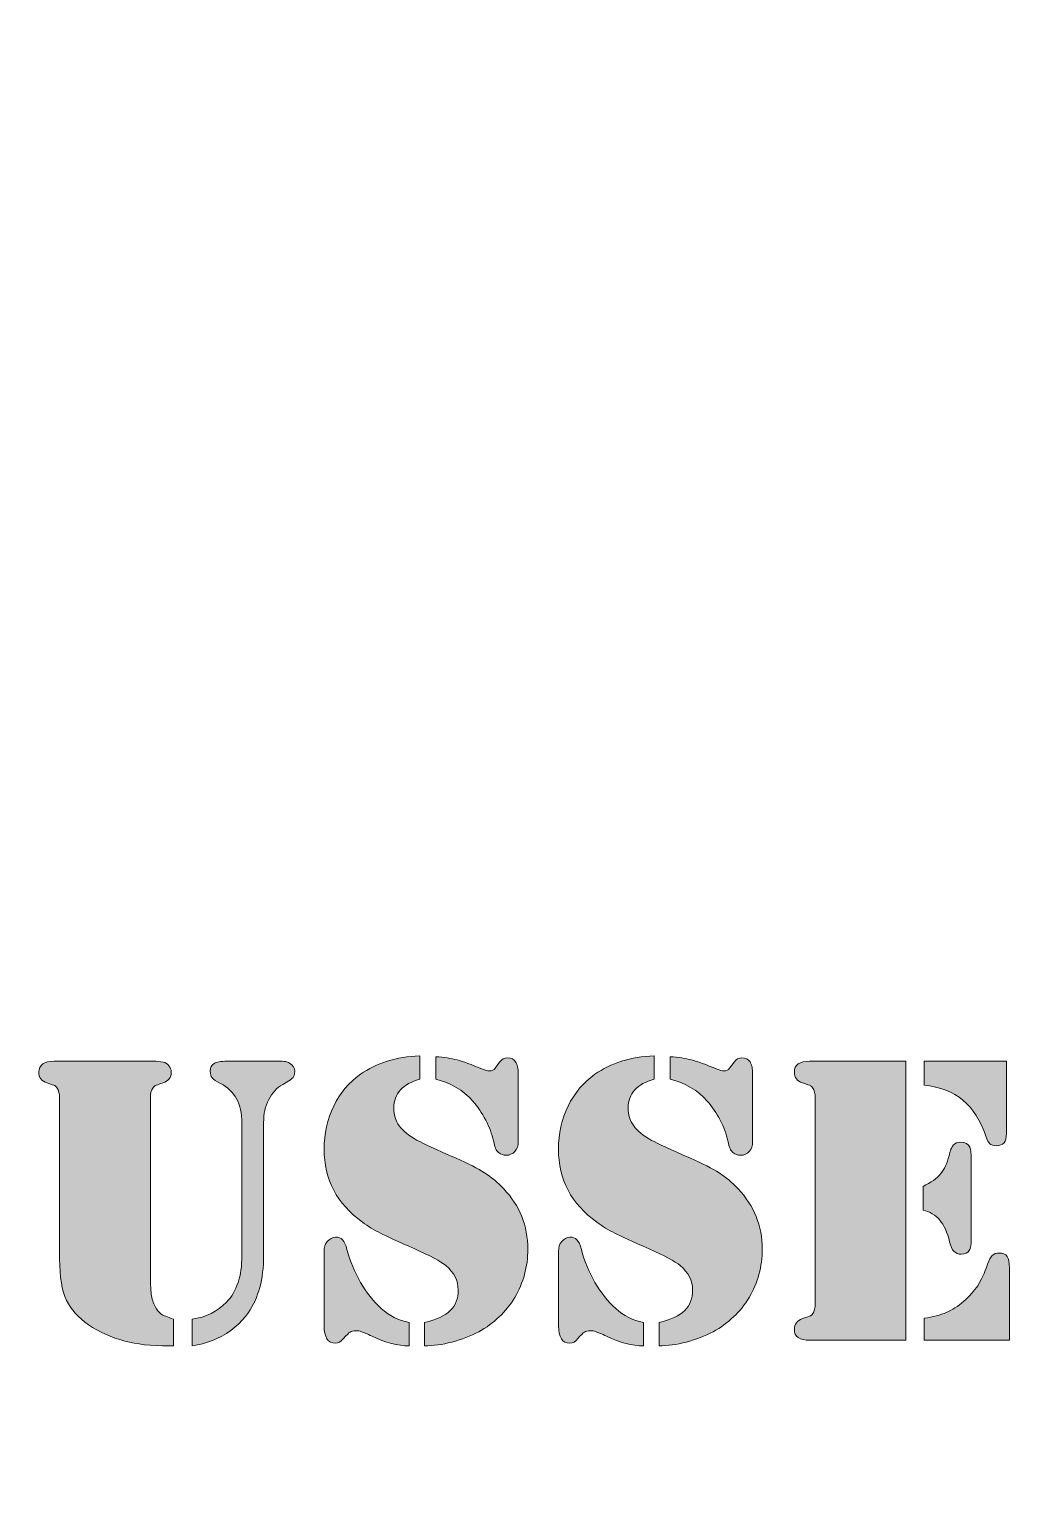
# Model space of a CAD drawing. Header units: inches. Extents: x 11 to 167, y -177 to -21.
# Drawn here: x 30.32 to 42.07, y -141.23 to -123.9 of the extents above; entities that cross this region are included whole.
import ezdxf

# ---------------------------------------------------------------- set-up
doc = ezdxf.new("R2010")
doc.units = ezdxf.units.IN
doc.header["$MEASUREMENT"] = 0
doc.layers.add('Layer 1', color=7, linetype='Continuous')
doc.layers.add('Layer 2', color=7, linetype='Continuous')

# ---------------------------------------------------------------- blocks, each defined once
blk = doc.blocks.new('block 8')
at = {"layer": 'Layer 2', "true_color": 0xffffff}
h = blk.add_hatch(color=7, dxfattribs=at)
h.dxf.hatch_style = 2
edge = h.paths.add_edge_path()
edge.add_spline(control_points=[(34.929, -136.009), (34.929, -136.009), (34.929, -136.286), (34.929, -136.286), (34.829, -136.313), (34.753, -136.356), (34.701, -136.413), (34.649, -136.47), (34.623, -136.54), (34.623, -136.624), (34.623, -136.704), (34.645, -136.774), (34.688, -136.835), (34.731, -136.895), (34.802, -136.953), (34.9, -137.007), (34.968, -137.044), (35.121, -137.115), (35.358, -137.219), (35.503, -137.282), (35.615, -137.339), (35.695, -137.389), (35.774, -137.44), (35.849, -137.503), (35.92, -137.579), (36.11, -137.778), (36.205, -138.015), (36.205, -138.29), (36.205, -138.497), (36.153, -138.687), (36.051, -138.859), (35.948, -139.031), (35.806, -139.166), (35.626, -139.264), (35.53, -139.316), (35.424, -139.356), (35.309, -139.386), (35.194, -139.416), (35.087, -139.431), (34.987, -139.431), (34.987, -139.431), (34.987, -139.156), (34.987, -139.156), (35.127, -139.122), (35.228, -139.075), (35.29, -139.015), (35.352, -138.954), (35.383, -138.873), (35.383, -138.77), (35.383, -138.662), (35.334, -138.567), (35.238, -138.485), (35.174, -138.432), (35.051, -138.366), (34.871, -138.288), (34.674, -138.201), (34.538, -138.139), (34.465, -138.102), (34.392, -138.065), (34.321, -138.022), (34.254, -137.972), (33.952, -137.756), (33.801, -137.469), (33.801, -137.111), (33.801, -136.927), (33.838, -136.758), (33.914, -136.603), (33.989, -136.448), (34.095, -136.323), (34.23, -136.228), (34.418, -136.096), (34.651, -136.023), (34.929, -136.009)], knot_values=[0, 0, 0, 0, 1, 1, 1, 2, 2, 2, 3, 3, 3, 4, 4, 4, 5, 5, 5, 6, 6, 6, 7, 7, 7, 8, 8, 8, 9, 9, 9, 10, 10, 10, 11, 11, 11, 12, 12, 12, 13, 13, 13, 14, 14, 14, 15, 15, 15, 16, 16, 16, 17, 17, 17, 18, 18, 18, 19, 19, 19, 20, 20, 20, 21, 21, 21, 22, 22, 22, 23, 23, 23, 24, 24, 24, 24], degree=3, periodic=1)
edge = h.paths.add_edge_path()
edge.add_spline(control_points=[(34.804, -139.156), (34.804, -139.156), (34.804, -139.431), (34.804, -139.431), (34.672, -139.431), (34.526, -139.393), (34.367, -139.317), (34.308, -139.29), (34.267, -139.272), (34.244, -139.264), (34.222, -139.256), (34.2, -139.252), (34.179, -139.252), (34.147, -139.252), (34.123, -139.257), (34.107, -139.268), (34.091, -139.278), (34.065, -139.305), (34.03, -139.346), (34.001, -139.382), (33.969, -139.399), (33.936, -139.399), (33.845, -139.399), (33.801, -139.33), (33.801, -139.192), (33.801, -139.192), (33.801, -138.314), (33.801, -138.314), (33.801, -138.269), (33.813, -138.231), (33.839, -138.2), (33.865, -138.168), (33.897, -138.152), (33.936, -138.15), (33.971, -138.148), (33.999, -138.158), (34.019, -138.18), (34.039, -138.202), (34.056, -138.24), (34.071, -138.295), (34.108, -138.433), (34.161, -138.562), (34.231, -138.683), (34.301, -138.804), (34.383, -138.906), (34.476, -138.989), (34.571, -139.076), (34.68, -139.132), (34.804, -139.156)], knot_values=[0, 0, 0, 0, 1, 1, 1, 2, 2, 2, 3, 3, 3, 4, 4, 4, 5, 5, 5, 6, 6, 6, 7, 7, 7, 8, 8, 8, 9, 9, 9, 10, 10, 10, 11, 11, 11, 12, 12, 12, 13, 13, 13, 14, 14, 14, 15, 15, 15, 16, 16, 16, 16], degree=3, periodic=1)
edge = h.paths.add_edge_path()
edge.add_spline(control_points=[(35.12, -136.286), (35.12, -136.286), (35.12, -136.021), (35.12, -136.021), (35.216, -136.027), (35.3, -136.04), (35.37, -136.058), (35.441, -136.076), (35.542, -136.113), (35.672, -136.168), (35.704, -136.181), (35.731, -136.187), (35.751, -136.187), (35.782, -136.187), (35.805, -136.177), (35.819, -136.156), (35.819, -136.156), (35.872, -136.086), (35.872, -136.086), (35.898, -136.051), (35.929, -136.033), (35.966, -136.033), (36.01, -136.033), (36.041, -136.049), (36.061, -136.08), (36.082, -136.111), (36.092, -136.161), (36.092, -136.228), (36.092, -136.228), (36.092, -137.024), (36.092, -137.024), (36.092, -137.071), (36.078, -137.109), (36.052, -137.139), (36.025, -137.168), (35.991, -137.183), (35.949, -137.183), (35.917, -137.183), (35.887, -137.173), (35.86, -137.152), (35.846, -137.139), (35.834, -137.123), (35.825, -137.105), (35.816, -137.086), (35.808, -137.055), (35.8, -137.012), (35.782, -136.933), (35.751, -136.852), (35.708, -136.768), (35.665, -136.685), (35.614, -136.61), (35.556, -136.544), (35.44, -136.414), (35.295, -136.328), (35.12, -136.286)], knot_values=[0, 0, 0, 0, 1, 1, 1, 2, 2, 2, 3, 3, 3, 4, 4, 4, 5, 5, 5, 6, 6, 6, 7, 7, 7, 8, 8, 8, 9, 9, 9, 10, 10, 10, 11, 11, 11, 12, 12, 12, 13, 13, 13, 14, 14, 14, 15, 15, 15, 16, 16, 16, 17, 17, 17, 18, 18, 18, 18], degree=3, periodic=1)
h = blk.add_hatch(color=7, dxfattribs=at)
h.dxf.hatch_style = 2
edge = h.paths.add_edge_path()
edge.add_spline(control_points=[(37.695, -136.009), (37.695, -136.009), (37.695, -136.286), (37.695, -136.286), (37.595, -136.313), (37.52, -136.356), (37.467, -136.413), (37.415, -136.47), (37.389, -136.54), (37.389, -136.624), (37.389, -136.704), (37.411, -136.774), (37.454, -136.835), (37.497, -136.895), (37.568, -136.953), (37.666, -137.007), (37.734, -137.044), (37.887, -137.115), (38.124, -137.219), (38.269, -137.282), (38.381, -137.339), (38.461, -137.389), (38.54, -137.44), (38.616, -137.503), (38.686, -137.579), (38.876, -137.778), (38.971, -138.015), (38.971, -138.29), (38.971, -138.497), (38.919, -138.687), (38.817, -138.859), (38.714, -139.031), (38.572, -139.166), (38.392, -139.264), (38.296, -139.316), (38.19, -139.356), (38.075, -139.386), (37.96, -139.416), (37.853, -139.431), (37.753, -139.431), (37.753, -139.431), (37.753, -139.156), (37.753, -139.156), (37.893, -139.122), (37.994, -139.075), (38.056, -139.015), (38.118, -138.954), (38.149, -138.873), (38.149, -138.77), (38.149, -138.662), (38.1, -138.567), (38.004, -138.485), (37.94, -138.432), (37.817, -138.366), (37.637, -138.288), (37.44, -138.201), (37.304, -138.139), (37.231, -138.102), (37.158, -138.065), (37.087, -138.022), (37.02, -137.972), (36.718, -137.756), (36.567, -137.469), (36.567, -137.111), (36.567, -136.927), (36.604, -136.758), (36.68, -136.603), (36.756, -136.448), (36.861, -136.323), (36.996, -136.228), (37.184, -136.096), (37.417, -136.023), (37.695, -136.009)], knot_values=[0, 0, 0, 0, 1, 1, 1, 2, 2, 2, 3, 3, 3, 4, 4, 4, 5, 5, 5, 6, 6, 6, 7, 7, 7, 8, 8, 8, 9, 9, 9, 10, 10, 10, 11, 11, 11, 12, 12, 12, 13, 13, 13, 14, 14, 14, 15, 15, 15, 16, 16, 16, 17, 17, 17, 18, 18, 18, 19, 19, 19, 20, 20, 20, 21, 21, 21, 22, 22, 22, 23, 23, 23, 24, 24, 24, 24], degree=3, periodic=1)
edge = h.paths.add_edge_path()
edge.add_spline(control_points=[(37.57, -139.156), (37.57, -139.156), (37.57, -139.431), (37.57, -139.431), (37.438, -139.431), (37.292, -139.393), (37.133, -139.317), (37.074, -139.29), (37.033, -139.272), (37.01, -139.264), (36.988, -139.256), (36.966, -139.252), (36.945, -139.252), (36.913, -139.252), (36.889, -139.257), (36.873, -139.268), (36.857, -139.278), (36.831, -139.305), (36.796, -139.346), (36.767, -139.382), (36.735, -139.399), (36.702, -139.399), (36.612, -139.399), (36.567, -139.33), (36.567, -139.192), (36.567, -139.192), (36.567, -138.314), (36.567, -138.314), (36.567, -138.269), (36.58, -138.231), (36.605, -138.2), (36.631, -138.168), (36.663, -138.152), (36.702, -138.15), (36.737, -138.148), (36.765, -138.158), (36.785, -138.18), (36.805, -138.202), (36.822, -138.24), (36.837, -138.295), (36.874, -138.433), (36.927, -138.562), (36.997, -138.683), (37.067, -138.804), (37.149, -138.906), (37.242, -138.989), (37.337, -139.076), (37.446, -139.132), (37.57, -139.156)], knot_values=[0, 0, 0, 0, 1, 1, 1, 2, 2, 2, 3, 3, 3, 4, 4, 4, 5, 5, 5, 6, 6, 6, 7, 7, 7, 8, 8, 8, 9, 9, 9, 10, 10, 10, 11, 11, 11, 12, 12, 12, 13, 13, 13, 14, 14, 14, 15, 15, 15, 16, 16, 16, 16], degree=3, periodic=1)
edge = h.paths.add_edge_path()
edge.add_spline(control_points=[(37.886, -136.286), (37.886, -136.286), (37.886, -136.021), (37.886, -136.021), (37.982, -136.027), (38.066, -136.04), (38.137, -136.058), (38.207, -136.076), (38.308, -136.113), (38.438, -136.168), (38.47, -136.181), (38.497, -136.187), (38.518, -136.187), (38.548, -136.187), (38.571, -136.177), (38.585, -136.156), (38.585, -136.156), (38.638, -136.086), (38.638, -136.086), (38.664, -136.051), (38.695, -136.033), (38.732, -136.033), (38.776, -136.033), (38.807, -136.049), (38.827, -136.08), (38.848, -136.111), (38.858, -136.161), (38.858, -136.228), (38.858, -136.228), (38.858, -137.024), (38.858, -137.024), (38.858, -137.071), (38.844, -137.109), (38.818, -137.139), (38.791, -137.168), (38.757, -137.183), (38.715, -137.183), (38.683, -137.183), (38.653, -137.173), (38.626, -137.152), (38.612, -137.139), (38.6, -137.123), (38.591, -137.105), (38.582, -137.086), (38.574, -137.055), (38.566, -137.012), (38.548, -136.933), (38.518, -136.852), (38.474, -136.768), (38.431, -136.685), (38.38, -136.61), (38.322, -136.544), (38.206, -136.414), (38.061, -136.328), (37.886, -136.286)], knot_values=[0, 0, 0, 0, 1, 1, 1, 2, 2, 2, 3, 3, 3, 4, 4, 4, 5, 5, 5, 6, 6, 6, 7, 7, 7, 8, 8, 8, 9, 9, 9, 10, 10, 10, 11, 11, 11, 12, 12, 12, 13, 13, 13, 14, 14, 14, 15, 15, 15, 16, 16, 16, 17, 17, 17, 18, 18, 18, 18], degree=3, periodic=1)
h = blk.add_hatch(color=7, dxfattribs=at)
h.dxf.hatch_style = 2
edge = h.paths.add_edge_path()
edge.add_spline(control_points=[(30.68, -138.403), (30.68, -138.403), (30.68, -136.513), (30.68, -136.513), (30.68, -136.456), (30.67, -136.415), (30.651, -136.39), (30.641, -136.375), (30.632, -136.366), (30.623, -136.362), (30.614, -136.358), (30.583, -136.347), (30.53, -136.329), (30.466, -136.309), (30.434, -136.266), (30.434, -136.202), (30.434, -136.16), (30.45, -136.128), (30.481, -136.106), (30.512, -136.085), (30.557, -136.074), (30.615, -136.074), (30.615, -136.074), (30.678, -136.074), (30.678, -136.074), (30.678, -136.074), (31.753, -136.074), (31.753, -136.074), (31.753, -136.074), (31.816, -136.074), (31.816, -136.074), (31.816, -136.074), (31.903, -136.083), (31.903, -136.083), (31.93, -136.092), (31.952, -136.106), (31.97, -136.127), (31.988, -136.148), (31.997, -136.173), (31.997, -136.202), (31.997, -136.266), (31.964, -136.309), (31.9, -136.329), (31.847, -136.347), (31.816, -136.358), (31.807, -136.362), (31.799, -136.366), (31.789, -136.375), (31.78, -136.39), (31.76, -136.415), (31.751, -136.456), (31.751, -136.513), (31.751, -136.513), (31.751, -138.536), (31.751, -138.536), (31.751, -138.673), (31.754, -138.768), (31.762, -138.822), (31.769, -138.876), (31.784, -138.924), (31.806, -138.968), (31.827, -139.008), (31.85, -139.037), (31.876, -139.054), (31.902, -139.072), (31.951, -139.092), (32.023, -139.115), (32.023, -139.115), (32.023, -139.431), (32.023, -139.431), (32.023, -139.431), (31.97, -139.431), (31.97, -139.431), (31.761, -139.431), (31.588, -139.412), (31.449, -139.375), (31.287, -139.332), (31.145, -139.267), (31.022, -139.182), (30.9, -139.097), (30.813, -139.001), (30.762, -138.895), (30.707, -138.783), (30.68, -138.619), (30.68, -138.403)], knot_values=[0, 0, 0, 0, 1, 1, 1, 2, 2, 2, 3, 3, 3, 4, 4, 4, 5, 5, 5, 6, 6, 6, 7, 7, 7, 8, 8, 8, 9, 9, 9, 10, 10, 10, 11, 11, 11, 12, 12, 12, 13, 13, 13, 14, 14, 14, 15, 15, 15, 16, 16, 16, 17, 17, 17, 18, 18, 18, 19, 19, 19, 20, 20, 20, 21, 21, 21, 22, 22, 22, 23, 23, 23, 24, 24, 24, 25, 25, 25, 26, 26, 26, 27, 27, 27, 28, 28, 28, 28], degree=3, periodic=1)
edge = h.paths.add_edge_path()
edge.add_spline(control_points=[(32.245, -139.431), (32.245, -139.431), (32.245, -139.115), (32.245, -139.115), (32.406, -139.094), (32.54, -139.028), (32.648, -138.917), (32.77, -138.79), (32.831, -138.608), (32.831, -138.37), (32.831, -138.37), (32.831, -136.797), (32.831, -136.797), (32.831, -136.577), (32.747, -136.423), (32.578, -136.337), (32.528, -136.311), (32.496, -136.289), (32.48, -136.27), (32.465, -136.252), (32.457, -136.225), (32.457, -136.189), (32.457, -136.148), (32.473, -136.118), (32.503, -136.1), (32.534, -136.083), (32.584, -136.074), (32.653, -136.074), (32.653, -136.074), (33.243, -136.074), (33.243, -136.074), (33.293, -136.074), (33.327, -136.075), (33.344, -136.077), (33.36, -136.08), (33.377, -136.086), (33.393, -136.095), (33.435, -136.12), (33.456, -136.153), (33.456, -136.194), (33.456, -136.23), (33.443, -136.259), (33.417, -136.283), (33.409, -136.292), (33.375, -136.313), (33.313, -136.349), (33.243, -136.387), (33.187, -136.446), (33.147, -136.526), (33.107, -136.606), (33.087, -136.696), (33.087, -136.797), (33.087, -136.797), (33.087, -138.372), (33.087, -138.372), (33.087, -138.642), (33.027, -138.864), (32.908, -139.038), (32.821, -139.166), (32.697, -139.269), (32.534, -139.346), (32.454, -139.385), (32.358, -139.413), (32.245, -139.431)], knot_values=[0, 0, 0, 0, 1, 1, 1, 2, 2, 2, 3, 3, 3, 4, 4, 4, 5, 5, 5, 6, 6, 6, 7, 7, 7, 8, 8, 8, 9, 9, 9, 10, 10, 10, 11, 11, 11, 12, 12, 12, 13, 13, 13, 14, 14, 14, 15, 15, 15, 16, 16, 16, 17, 17, 17, 18, 18, 18, 19, 19, 19, 20, 20, 20, 21, 21, 21, 21], degree=3, periodic=1)
h = blk.add_hatch(color=7, dxfattribs=at)
h.dxf.hatch_style = 2
edge = h.paths.add_edge_path()
edge.add_spline(control_points=[(40.666, -136.074), (40.666, -136.074), (40.666, -139.365), (40.666, -139.365), (40.666, -139.365), (39.593, -139.365), (39.593, -139.365), (39.593, -139.365), (39.53, -139.365), (39.53, -139.365), (39.473, -139.365), (39.428, -139.354), (39.397, -139.333), (39.365, -139.311), (39.35, -139.28), (39.35, -139.24), (39.35, -139.174), (39.382, -139.131), (39.446, -139.11), (39.499, -139.092), (39.53, -139.081), (39.539, -139.077), (39.548, -139.073), (39.557, -139.064), (39.567, -139.05), (39.586, -139.024), (39.596, -138.983), (39.596, -138.927), (39.596, -138.927), (39.596, -136.513), (39.596, -136.513), (39.596, -136.456), (39.586, -136.415), (39.567, -136.39), (39.557, -136.375), (39.548, -136.366), (39.539, -136.362), (39.53, -136.358), (39.499, -136.347), (39.446, -136.329), (39.382, -136.309), (39.35, -136.265), (39.35, -136.199), (39.35, -136.159), (39.365, -136.128), (39.397, -136.106), (39.428, -136.085), (39.473, -136.074), (39.53, -136.074), (39.53, -136.074), (39.593, -136.074), (39.593, -136.074), (39.593, -136.074), (40.666, -136.074), (40.666, -136.074)], knot_values=[0, 0, 0, 0, 1, 1, 1, 2, 2, 2, 3, 3, 3, 4, 4, 4, 5, 5, 5, 6, 6, 6, 7, 7, 7, 8, 8, 8, 9, 9, 9, 10, 10, 10, 11, 11, 11, 12, 12, 12, 13, 13, 13, 14, 14, 14, 15, 15, 15, 16, 16, 16, 17, 17, 17, 18, 18, 18, 18], degree=3, periodic=1)
edge = h.paths.add_edge_path()
edge.add_spline(control_points=[(40.869, -137.829), (40.869, -137.829), (40.869, -137.55), (40.869, -137.55), (40.962, -137.505), (41.031, -137.456), (41.076, -137.402), (41.121, -137.349), (41.154, -137.279), (41.175, -137.19), (41.188, -137.129), (41.205, -137.087), (41.226, -137.064), (41.247, -137.04), (41.276, -137.029), (41.315, -137.029), (41.366, -137.029), (41.402, -137.049), (41.421, -137.089), (41.432, -137.11), (41.438, -137.158), (41.438, -137.231), (41.438, -137.231), (41.438, -138.15), (41.438, -138.15), (41.438, -138.225), (41.43, -138.278), (41.413, -138.307), (41.396, -138.336), (41.365, -138.35), (41.32, -138.35), (41.283, -138.35), (41.254, -138.339), (41.233, -138.316), (41.212, -138.294), (41.195, -138.256), (41.182, -138.203), (41.155, -138.092), (41.116, -138.007), (41.065, -137.947), (41.015, -137.888), (40.949, -137.849), (40.869, -137.829)], knot_values=[0, 0, 0, 0, 1, 1, 1, 2, 2, 2, 3, 3, 3, 4, 4, 4, 5, 5, 5, 6, 6, 6, 7, 7, 7, 8, 8, 8, 9, 9, 9, 10, 10, 10, 11, 11, 11, 12, 12, 12, 13, 13, 13, 14, 14, 14, 14], degree=3, periodic=1)
edge = h.paths.add_edge_path()
edge.add_spline(control_points=[(40.881, -136.074), (40.881, -136.074), (41.853, -136.074), (41.853, -136.074), (41.853, -136.074), (41.853, -136.927), (41.853, -136.927), (41.853, -136.977), (41.843, -137.014), (41.824, -137.036), (41.805, -137.059), (41.774, -137.07), (41.732, -137.07), (41.697, -137.07), (41.671, -137.062), (41.655, -137.048), (41.639, -137.033), (41.624, -137.004), (41.609, -136.959), (41.548, -136.772), (41.458, -136.63), (41.34, -136.532), (41.222, -136.434), (41.069, -136.375), (40.881, -136.356), (40.881, -136.356), (40.881, -136.074), (40.881, -136.074)], knot_values=[0, 0, 0, 0, 1, 1, 1, 2, 2, 2, 3, 3, 3, 4, 4, 4, 5, 5, 5, 6, 6, 6, 7, 7, 7, 8, 8, 8, 9, 9, 9, 9], degree=3, periodic=1)
edge = h.paths.add_edge_path()
edge.add_spline(control_points=[(40.883, -139.365), (40.883, -139.365), (40.883, -139.105), (40.883, -139.105), (40.988, -139.089), (41.074, -139.066), (41.143, -139.038), (41.211, -139.009), (41.28, -138.964), (41.349, -138.905), (41.418, -138.845), (41.473, -138.784), (41.514, -138.721), (41.555, -138.657), (41.594, -138.573), (41.631, -138.468), (41.649, -138.417), (41.667, -138.382), (41.686, -138.364), (41.706, -138.345), (41.732, -138.336), (41.766, -138.336), (41.811, -138.336), (41.842, -138.349), (41.86, -138.375), (41.878, -138.402), (41.887, -138.448), (41.887, -138.514), (41.887, -138.514), (41.887, -139.365), (41.887, -139.365), (41.887, -139.365), (40.883, -139.365), (40.883, -139.365)], knot_values=[0, 0, 0, 0, 1, 1, 1, 2, 2, 2, 3, 3, 3, 4, 4, 4, 5, 5, 5, 6, 6, 6, 7, 7, 7, 8, 8, 8, 9, 9, 9, 10, 10, 10, 11, 11, 11, 11], degree=3, periodic=1)
at = {"layer": 'Layer 2', "lineweight": 0}
for points, knots in [([(34.929, -136.009), (34.929, -136.009), (34.929, -136.286), (34.929, -136.286), (34.829, -136.313), (34.753, -136.356), (34.701, -136.413), (34.649, -136.47), (34.623, -136.54), (34.623, -136.624), (34.623, -136.704), (34.645, -136.774), (34.688, -136.835), (34.731, -136.895), (34.802, -136.953), (34.9, -137.007), (34.968, -137.044), (35.121, -137.115), (35.358, -137.219), (35.503, -137.282), (35.615, -137.339), (35.695, -137.389), (35.774, -137.44), (35.849, -137.503), (35.92, -137.579), (36.11, -137.778), (36.205, -138.015), (36.205, -138.29), (36.205, -138.497), (36.153, -138.687), (36.051, -138.859), (35.948, -139.031), (35.806, -139.166), (35.626, -139.264), (35.53, -139.316), (35.424, -139.356), (35.309, -139.386), (35.194, -139.416), (35.087, -139.431), (34.987, -139.431), (34.987, -139.431), (34.987, -139.156), (34.987, -139.156), (35.127, -139.122), (35.228, -139.075), (35.29, -139.015), (35.352, -138.954), (35.383, -138.873), (35.383, -138.77), (35.383, -138.662), (35.334, -138.567), (35.238, -138.485), (35.174, -138.432), (35.051, -138.366), (34.871, -138.288), (34.674, -138.201), (34.538, -138.139), (34.465, -138.102), (34.392, -138.065), (34.321, -138.022), (34.254, -137.972), (33.952, -137.756), (33.801, -137.469), (33.801, -137.111), (33.801, -136.927), (33.838, -136.758), (33.914, -136.603), (33.989, -136.448), (34.095, -136.323), (34.23, -136.228), (34.418, -136.096), (34.651, -136.023), (34.929, -136.009)], [0, 0, 0, 0, 1, 1, 1, 2, 2, 2, 3, 3, 3, 4, 4, 4, 5, 5, 5, 6, 6, 6, 7, 7, 7, 8, 8, 8, 9, 9, 9, 10, 10, 10, 11, 11, 11, 12, 12, 12, 13, 13, 13, 14, 14, 14, 15, 15, 15, 16, 16, 16, 17, 17, 17, 18, 18, 18, 19, 19, 19, 20, 20, 20, 21, 21, 21, 22, 22, 22, 23, 23, 23, 24, 24, 24, 24]), ([(35.12, -136.286), (35.12, -136.286), (35.12, -136.021), (35.12, -136.021), (35.216, -136.027), (35.3, -136.04), (35.37, -136.058), (35.441, -136.076), (35.542, -136.113), (35.672, -136.168), (35.704, -136.181), (35.731, -136.187), (35.751, -136.187), (35.782, -136.187), (35.805, -136.177), (35.819, -136.156), (35.819, -136.156), (35.872, -136.086), (35.872, -136.086), (35.898, -136.051), (35.929, -136.033), (35.966, -136.033), (36.01, -136.033), (36.041, -136.049), (36.061, -136.08), (36.082, -136.111), (36.092, -136.161), (36.092, -136.228), (36.092, -136.228), (36.092, -137.024), (36.092, -137.024), (36.092, -137.071), (36.078, -137.109), (36.052, -137.139), (36.025, -137.168), (35.991, -137.183), (35.949, -137.183), (35.917, -137.183), (35.887, -137.173), (35.86, -137.152), (35.846, -137.139), (35.834, -137.123), (35.825, -137.105), (35.816, -137.086), (35.808, -137.055), (35.8, -137.012), (35.782, -136.933), (35.751, -136.852), (35.708, -136.768), (35.665, -136.685), (35.614, -136.61), (35.556, -136.544), (35.44, -136.414), (35.295, -136.328), (35.12, -136.286)], [0, 0, 0, 0, 1, 1, 1, 2, 2, 2, 3, 3, 3, 4, 4, 4, 5, 5, 5, 6, 6, 6, 7, 7, 7, 8, 8, 8, 9, 9, 9, 10, 10, 10, 11, 11, 11, 12, 12, 12, 13, 13, 13, 14, 14, 14, 15, 15, 15, 16, 16, 16, 17, 17, 17, 18, 18, 18, 18]), ([(37.695, -136.009), (37.695, -136.009), (37.695, -136.286), (37.695, -136.286), (37.595, -136.313), (37.52, -136.356), (37.467, -136.413), (37.415, -136.47), (37.389, -136.54), (37.389, -136.624), (37.389, -136.704), (37.411, -136.774), (37.454, -136.835), (37.497, -136.895), (37.568, -136.953), (37.666, -137.007), (37.734, -137.044), (37.887, -137.115), (38.124, -137.219), (38.269, -137.282), (38.381, -137.339), (38.461, -137.389), (38.54, -137.44), (38.616, -137.503), (38.686, -137.579), (38.876, -137.778), (38.971, -138.015), (38.971, -138.29), (38.971, -138.497), (38.919, -138.687), (38.817, -138.859), (38.714, -139.031), (38.572, -139.166), (38.392, -139.264), (38.296, -139.316), (38.19, -139.356), (38.075, -139.386), (37.96, -139.416), (37.853, -139.431), (37.753, -139.431), (37.753, -139.431), (37.753, -139.156), (37.753, -139.156), (37.893, -139.122), (37.994, -139.075), (38.056, -139.015), (38.118, -138.954), (38.149, -138.873), (38.149, -138.77), (38.149, -138.662), (38.1, -138.567), (38.004, -138.485), (37.94, -138.432), (37.817, -138.366), (37.637, -138.288), (37.44, -138.201), (37.304, -138.139), (37.231, -138.102), (37.158, -138.065), (37.087, -138.022), (37.02, -137.972), (36.718, -137.756), (36.567, -137.469), (36.567, -137.111), (36.567, -136.927), (36.604, -136.758), (36.68, -136.603), (36.756, -136.448), (36.861, -136.323), (36.996, -136.228), (37.184, -136.096), (37.417, -136.023), (37.695, -136.009)], [0, 0, 0, 0, 1, 1, 1, 2, 2, 2, 3, 3, 3, 4, 4, 4, 5, 5, 5, 6, 6, 6, 7, 7, 7, 8, 8, 8, 9, 9, 9, 10, 10, 10, 11, 11, 11, 12, 12, 12, 13, 13, 13, 14, 14, 14, 15, 15, 15, 16, 16, 16, 17, 17, 17, 18, 18, 18, 19, 19, 19, 20, 20, 20, 21, 21, 21, 22, 22, 22, 23, 23, 23, 24, 24, 24, 24]), ([(37.886, -136.286), (37.886, -136.286), (37.886, -136.021), (37.886, -136.021), (37.982, -136.027), (38.066, -136.04), (38.137, -136.058), (38.207, -136.076), (38.308, -136.113), (38.438, -136.168), (38.47, -136.181), (38.497, -136.187), (38.518, -136.187), (38.548, -136.187), (38.571, -136.177), (38.585, -136.156), (38.585, -136.156), (38.638, -136.086), (38.638, -136.086), (38.664, -136.051), (38.695, -136.033), (38.732, -136.033), (38.776, -136.033), (38.807, -136.049), (38.827, -136.08), (38.848, -136.111), (38.858, -136.161), (38.858, -136.228), (38.858, -136.228), (38.858, -137.024), (38.858, -137.024), (38.858, -137.071), (38.844, -137.109), (38.818, -137.139), (38.791, -137.168), (38.757, -137.183), (38.715, -137.183), (38.683, -137.183), (38.653, -137.173), (38.626, -137.152), (38.612, -137.139), (38.6, -137.123), (38.591, -137.105), (38.582, -137.086), (38.574, -137.055), (38.566, -137.012), (38.548, -136.933), (38.518, -136.852), (38.474, -136.768), (38.431, -136.685), (38.38, -136.61), (38.322, -136.544), (38.206, -136.414), (38.061, -136.328), (37.886, -136.286)], [0, 0, 0, 0, 1, 1, 1, 2, 2, 2, 3, 3, 3, 4, 4, 4, 5, 5, 5, 6, 6, 6, 7, 7, 7, 8, 8, 8, 9, 9, 9, 10, 10, 10, 11, 11, 11, 12, 12, 12, 13, 13, 13, 14, 14, 14, 15, 15, 15, 16, 16, 16, 17, 17, 17, 18, 18, 18, 18]), ([(30.68, -138.403), (30.68, -138.403), (30.68, -136.513), (30.68, -136.513), (30.68, -136.456), (30.67, -136.415), (30.651, -136.39), (30.641, -136.375), (30.632, -136.366), (30.623, -136.362), (30.614, -136.358), (30.583, -136.347), (30.53, -136.329), (30.466, -136.309), (30.434, -136.266), (30.434, -136.202), (30.434, -136.16), (30.45, -136.128), (30.481, -136.106), (30.512, -136.085), (30.557, -136.074), (30.615, -136.074), (30.615, -136.074), (30.678, -136.074), (30.678, -136.074), (30.678, -136.074), (31.753, -136.074), (31.753, -136.074), (31.753, -136.074), (31.816, -136.074), (31.816, -136.074), (31.816, -136.074), (31.903, -136.083), (31.903, -136.083), (31.93, -136.092), (31.952, -136.106), (31.97, -136.127), (31.988, -136.148), (31.997, -136.173), (31.997, -136.202), (31.997, -136.266), (31.964, -136.309), (31.9, -136.329), (31.847, -136.347), (31.816, -136.358), (31.807, -136.362), (31.799, -136.366), (31.789, -136.375), (31.78, -136.39), (31.76, -136.415), (31.751, -136.456), (31.751, -136.513), (31.751, -136.513), (31.751, -138.536), (31.751, -138.536), (31.751, -138.673), (31.754, -138.768), (31.762, -138.822), (31.769, -138.876), (31.784, -138.924), (31.806, -138.968), (31.827, -139.008), (31.85, -139.037), (31.876, -139.054), (31.902, -139.072), (31.951, -139.092), (32.023, -139.115), (32.023, -139.115), (32.023, -139.431), (32.023, -139.431), (32.023, -139.431), (31.97, -139.431), (31.97, -139.431), (31.761, -139.431), (31.588, -139.412), (31.449, -139.375), (31.287, -139.332), (31.145, -139.267), (31.022, -139.182), (30.9, -139.097), (30.813, -139.001), (30.762, -138.895), (30.707, -138.783), (30.68, -138.619), (30.68, -138.403)], [0, 0, 0, 0, 1, 1, 1, 2, 2, 2, 3, 3, 3, 4, 4, 4, 5, 5, 5, 6, 6, 6, 7, 7, 7, 8, 8, 8, 9, 9, 9, 10, 10, 10, 11, 11, 11, 12, 12, 12, 13, 13, 13, 14, 14, 14, 15, 15, 15, 16, 16, 16, 17, 17, 17, 18, 18, 18, 19, 19, 19, 20, 20, 20, 21, 21, 21, 22, 22, 22, 23, 23, 23, 24, 24, 24, 25, 25, 25, 26, 26, 26, 27, 27, 27, 28, 28, 28, 28]), ([(32.245, -139.431), (32.245, -139.431), (32.245, -139.115), (32.245, -139.115), (32.406, -139.094), (32.54, -139.028), (32.648, -138.917), (32.77, -138.79), (32.831, -138.608), (32.831, -138.37), (32.831, -138.37), (32.831, -136.797), (32.831, -136.797), (32.831, -136.577), (32.747, -136.423), (32.578, -136.337), (32.528, -136.311), (32.496, -136.289), (32.48, -136.27), (32.465, -136.252), (32.457, -136.225), (32.457, -136.189), (32.457, -136.148), (32.473, -136.118), (32.503, -136.1), (32.534, -136.083), (32.584, -136.074), (32.653, -136.074), (32.653, -136.074), (33.243, -136.074), (33.243, -136.074), (33.293, -136.074), (33.327, -136.075), (33.344, -136.077), (33.36, -136.08), (33.377, -136.086), (33.393, -136.095), (33.435, -136.12), (33.456, -136.153), (33.456, -136.194), (33.456, -136.23), (33.443, -136.259), (33.417, -136.283), (33.409, -136.292), (33.375, -136.313), (33.313, -136.349), (33.243, -136.387), (33.187, -136.446), (33.147, -136.526), (33.107, -136.606), (33.087, -136.696), (33.087, -136.797), (33.087, -136.797), (33.087, -138.372), (33.087, -138.372), (33.087, -138.642), (33.027, -138.864), (32.908, -139.038), (32.821, -139.166), (32.697, -139.269), (32.534, -139.346), (32.454, -139.385), (32.358, -139.413), (32.245, -139.431)], [0, 0, 0, 0, 1, 1, 1, 2, 2, 2, 3, 3, 3, 4, 4, 4, 5, 5, 5, 6, 6, 6, 7, 7, 7, 8, 8, 8, 9, 9, 9, 10, 10, 10, 11, 11, 11, 12, 12, 12, 13, 13, 13, 14, 14, 14, 15, 15, 15, 16, 16, 16, 17, 17, 17, 18, 18, 18, 19, 19, 19, 20, 20, 20, 21, 21, 21, 21]), ([(40.666, -136.074), (40.666, -136.074), (40.666, -139.365), (40.666, -139.365), (40.666, -139.365), (39.593, -139.365), (39.593, -139.365), (39.593, -139.365), (39.53, -139.365), (39.53, -139.365), (39.473, -139.365), (39.428, -139.354), (39.397, -139.333), (39.365, -139.311), (39.35, -139.28), (39.35, -139.24), (39.35, -139.174), (39.382, -139.131), (39.446, -139.11), (39.499, -139.092), (39.53, -139.081), (39.539, -139.077), (39.548, -139.073), (39.557, -139.064), (39.567, -139.05), (39.586, -139.024), (39.596, -138.983), (39.596, -138.927), (39.596, -138.927), (39.596, -136.513), (39.596, -136.513), (39.596, -136.456), (39.586, -136.415), (39.567, -136.39), (39.557, -136.375), (39.548, -136.366), (39.539, -136.362), (39.53, -136.358), (39.499, -136.347), (39.446, -136.329), (39.382, -136.309), (39.35, -136.265), (39.35, -136.199), (39.35, -136.159), (39.365, -136.128), (39.397, -136.106), (39.428, -136.085), (39.473, -136.074), (39.53, -136.074), (39.53, -136.074), (39.593, -136.074), (39.593, -136.074), (39.593, -136.074), (40.666, -136.074), (40.666, -136.074)], [0, 0, 0, 0, 1, 1, 1, 2, 2, 2, 3, 3, 3, 4, 4, 4, 5, 5, 5, 6, 6, 6, 7, 7, 7, 8, 8, 8, 9, 9, 9, 10, 10, 10, 11, 11, 11, 12, 12, 12, 13, 13, 13, 14, 14, 14, 15, 15, 15, 16, 16, 16, 17, 17, 17, 18, 18, 18, 18]), ([(40.881, -136.074), (40.881, -136.074), (41.853, -136.074), (41.853, -136.074), (41.853, -136.074), (41.853, -136.927), (41.853, -136.927), (41.853, -136.977), (41.843, -137.014), (41.824, -137.036), (41.805, -137.059), (41.774, -137.07), (41.732, -137.07), (41.697, -137.07), (41.671, -137.062), (41.655, -137.048), (41.639, -137.033), (41.624, -137.004), (41.609, -136.959), (41.548, -136.772), (41.458, -136.63), (41.34, -136.532), (41.222, -136.434), (41.069, -136.375), (40.881, -136.356), (40.881, -136.356), (40.881, -136.074), (40.881, -136.074)], [0, 0, 0, 0, 1, 1, 1, 2, 2, 2, 3, 3, 3, 4, 4, 4, 5, 5, 5, 6, 6, 6, 7, 7, 7, 8, 8, 8, 9, 9, 9, 9]), ([(40.869, -137.829), (40.869, -137.829), (40.869, -137.55), (40.869, -137.55), (40.962, -137.505), (41.031, -137.456), (41.076, -137.402), (41.121, -137.349), (41.154, -137.279), (41.175, -137.19), (41.188, -137.129), (41.205, -137.087), (41.226, -137.064), (41.247, -137.04), (41.276, -137.029), (41.315, -137.029), (41.366, -137.029), (41.402, -137.049), (41.421, -137.089), (41.432, -137.11), (41.438, -137.158), (41.438, -137.231), (41.438, -137.231), (41.438, -138.15), (41.438, -138.15), (41.438, -138.225), (41.43, -138.278), (41.413, -138.307), (41.396, -138.336), (41.365, -138.35), (41.32, -138.35), (41.283, -138.35), (41.254, -138.339), (41.233, -138.316), (41.212, -138.294), (41.195, -138.256), (41.182, -138.203), (41.155, -138.092), (41.116, -138.007), (41.065, -137.947), (41.015, -137.888), (40.949, -137.849), (40.869, -137.829)], [0, 0, 0, 0, 1, 1, 1, 2, 2, 2, 3, 3, 3, 4, 4, 4, 5, 5, 5, 6, 6, 6, 7, 7, 7, 8, 8, 8, 9, 9, 9, 10, 10, 10, 11, 11, 11, 12, 12, 12, 13, 13, 13, 14, 14, 14, 14]), ([(34.804, -139.156), (34.804, -139.156), (34.804, -139.431), (34.804, -139.431), (34.672, -139.431), (34.526, -139.393), (34.367, -139.317), (34.308, -139.29), (34.267, -139.272), (34.244, -139.264), (34.222, -139.256), (34.2, -139.252), (34.179, -139.252), (34.147, -139.252), (34.123, -139.257), (34.107, -139.268), (34.091, -139.278), (34.065, -139.305), (34.03, -139.346), (34.001, -139.382), (33.969, -139.399), (33.936, -139.399), (33.845, -139.399), (33.801, -139.33), (33.801, -139.192), (33.801, -139.192), (33.801, -138.314), (33.801, -138.314), (33.801, -138.269), (33.813, -138.231), (33.839, -138.2), (33.865, -138.168), (33.897, -138.152), (33.936, -138.15), (33.971, -138.148), (33.999, -138.158), (34.019, -138.18), (34.039, -138.202), (34.056, -138.24), (34.071, -138.295), (34.108, -138.433), (34.161, -138.562), (34.231, -138.683), (34.301, -138.804), (34.383, -138.906), (34.476, -138.989), (34.571, -139.076), (34.68, -139.132), (34.804, -139.156)], [0, 0, 0, 0, 1, 1, 1, 2, 2, 2, 3, 3, 3, 4, 4, 4, 5, 5, 5, 6, 6, 6, 7, 7, 7, 8, 8, 8, 9, 9, 9, 10, 10, 10, 11, 11, 11, 12, 12, 12, 13, 13, 13, 14, 14, 14, 15, 15, 15, 16, 16, 16, 16]), ([(37.57, -139.156), (37.57, -139.156), (37.57, -139.431), (37.57, -139.431), (37.438, -139.431), (37.292, -139.393), (37.133, -139.317), (37.074, -139.29), (37.033, -139.272), (37.01, -139.264), (36.988, -139.256), (36.966, -139.252), (36.945, -139.252), (36.913, -139.252), (36.889, -139.257), (36.873, -139.268), (36.857, -139.278), (36.831, -139.305), (36.796, -139.346), (36.767, -139.382), (36.735, -139.399), (36.702, -139.399), (36.612, -139.399), (36.567, -139.33), (36.567, -139.192), (36.567, -139.192), (36.567, -138.314), (36.567, -138.314), (36.567, -138.269), (36.58, -138.231), (36.605, -138.2), (36.631, -138.168), (36.663, -138.152), (36.702, -138.15), (36.737, -138.148), (36.765, -138.158), (36.785, -138.18), (36.805, -138.202), (36.822, -138.24), (36.837, -138.295), (36.874, -138.433), (36.927, -138.562), (36.997, -138.683), (37.067, -138.804), (37.149, -138.906), (37.242, -138.989), (37.337, -139.076), (37.446, -139.132), (37.57, -139.156)], [0, 0, 0, 0, 1, 1, 1, 2, 2, 2, 3, 3, 3, 4, 4, 4, 5, 5, 5, 6, 6, 6, 7, 7, 7, 8, 8, 8, 9, 9, 9, 10, 10, 10, 11, 11, 11, 12, 12, 12, 13, 13, 13, 14, 14, 14, 15, 15, 15, 16, 16, 16, 16]), ([(40.883, -139.365), (40.883, -139.365), (40.883, -139.105), (40.883, -139.105), (40.988, -139.089), (41.074, -139.066), (41.143, -139.038), (41.211, -139.009), (41.28, -138.964), (41.349, -138.905), (41.418, -138.845), (41.473, -138.784), (41.514, -138.721), (41.555, -138.657), (41.594, -138.573), (41.631, -138.468), (41.649, -138.417), (41.667, -138.382), (41.686, -138.364), (41.706, -138.345), (41.732, -138.336), (41.766, -138.336), (41.811, -138.336), (41.842, -138.349), (41.86, -138.375), (41.878, -138.402), (41.887, -138.448), (41.887, -138.514), (41.887, -138.514), (41.887, -139.365), (41.887, -139.365), (41.887, -139.365), (40.883, -139.365), (40.883, -139.365)], [0, 0, 0, 0, 1, 1, 1, 2, 2, 2, 3, 3, 3, 4, 4, 4, 5, 5, 5, 6, 6, 6, 7, 7, 7, 8, 8, 8, 9, 9, 9, 10, 10, 10, 11, 11, 11, 11])]:
    blk.add_open_spline(points, degree=3, knots=knots, dxfattribs=at)

msp = doc.modelspace()

# ---------------------------------------------------------------- linework, layer by layer
at = {"layer": 'Layer 1', "color": 250, "lineweight": 25, "true_color": 0x231f20}
msp.add_open_spline([(162.513, -176.859), (162.513, -176.859), (14.817, -176.859), (14.817, -176.859), (12.488, -176.859), (10.583, -174.954), (10.583, -172.626), (10.583, -172.626), (10.583, -24.93), (10.583, -24.93), (10.583, -22.601), (12.488, -20.696), (14.817, -20.696), (14.817, -20.696), (162.513, -20.696), (162.513, -20.696), (164.841, -20.696), (166.746, -22.601), (166.746, -24.93), (166.746, -24.93), (166.746, -172.626), (166.746, -172.626), (166.746, -174.954), (164.841, -176.859), (162.513, -176.859)], degree=3, knots=[0, 0, 0, 0, 1, 1, 1, 2, 2, 2, 3, 3, 3, 4, 4, 4, 5, 5, 5, 6, 6, 6, 7, 7, 7, 8, 8, 8, 8], dxfattribs=at)

# ---------------------------------------------------------------- block references
at = {"layer": 'Layer 2'}
msp.add_blockref('block 8', (0, 0), dxfattribs=at)

doc.saveas('drawing.dxf')
